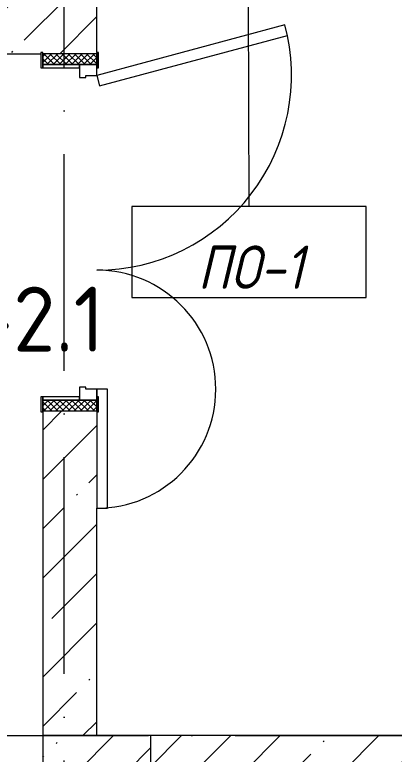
# Model space of a CAD drawing. Header units: millimetres. Extents: x -6467 to 105918, y -7090 to 92481.
# Drawn here: x 93121 to 94875, y 81945 to 85361 of the extents above; entities that cross this region are included whole.
import ezdxf

# ---------------------------------------------------------------- set-up
doc = ezdxf.new("R2010")
doc.units = ezdxf.units.MM
doc.linetypes.add('50_200_ШТРИХ_1Т_ш5_п1_п1_', pattern=[1400, 1000, -200, 0, -200])
for name, color, linetype, lineweight in [('A-DOOR', 7, 'Continuous', 9), ('A-DOOR-2', 7, 'Continuous', 5), ('A-DOOR-FRAM', 7, 'Continuous', 9), ('A-DOOR-FRAM-2', 7, 'Continuous', 5), ('A-FLOR-IDEN', 7, 'Continuous', 9), ('A-WALL', 7, 'Continuous', 5), ('A-WALL-IDEN', 7, 'Continuous', 9), ('S-COLS', 7, 'Continuous', 9), ('S-COLS-1', 7, 'Continuous', 5)]:
    doc.layers.add(name, color=color, linetype=linetype, lineweight=lineweight)
doc.layers.add('Оси-3', color=7, linetype='50_200_ШТРИХ_1Т_ш5_п1_п1_', lineweight=9, true_color=0xaaaaaa)
doc.styles.add('GOST Common', font='GOST_Common.ttf', dxfattribs={"height": 300})
doc.styles.add('GOST Common_I', font='GOST_Common Italic.ttf', dxfattribs={"width": 0.9, "height": 200})
pattern_1 = [(45, (0, 0), (-228.0985, 228.0985), []), (45, (228.1, 0), (-228.0985, 228.0985), [403.225, -80.645, 6.706, -73.939])]

# ---------------------------------------------------------------- blocks, each defined once
blk = doc.blocks.new('110_Дверь_СКБ_2Ст_Внутренняя1 - СОШ_Д-01_Дв_1650_1350_x2100h_Лестничная клетка _из коридора_ EIS60-25230119-АИ_План этажа Радиаторы_2')
at = {"layer": 'A-DOOR-2'}
h = blk.add_hatch(dxfattribs=at)
h.set_pattern_fill('FP_118', color=256, style=0, pattern_type=2)
h.set_pattern_definition([(135, (1501.41, 189.685), (-14.14214, -14.14214), []), (225, (1501.41, 189.685), (14.14214, -14.14214), [])])
h.paths.add_polyline_path([(837.5, 125), (787.5, 125), (787.5, -125), (837.5, -125), (837.5, -19.5)])
at = {"layer": 'A-DOOR-FRAM-2'}
h = blk.add_hatch(dxfattribs=at)
h.set_pattern_fill('FP_119', color=256, style=0, pattern_type=2)
h.set_pattern_definition([(45, (-621.384, 189.685), (-14.1421, 14.1421), []), (135, (-621.384, 189.685), (-14.1421, -14.1421), [])])
h.paths.add_polyline_path([(-762.5, 125), (-812.5, 125), (-812.5, -125), (-762.5, -125), (-762.5, -19.5)])
at = {"layer": 'A-DOOR'}
for p, q in [((-897.1, 1007.3), (-945.4, 994.3)), ((-945.4, 994.3), (-712.5, 125)), ((-664.2, 137.9), (-897.1, 1007.3)), ((1287.5, 175), (737.5, 175)), ((737.5, 175), (737.5, 125)), ((1287.5, 125), (1287.5, 175)), ((-712.5, 125), (-664.2, 137.9)), ((737.5, 125), (1287.5, 125))]:
    blk.add_line(p, q, dxfattribs=at)
at = {"layer": 'A-DOOR-2'}
for centre, radius, end in [((-712.5, 125), 900, 105), ((737.5, 125), 550, 180)]:
    blk.add_arc(centre, radius, 0, end, dxfattribs=at)
at = {"layer": 'A-DOOR-FRAM'}
for p, q in [((-747.5, 133), (-817.5, 133)), ((-817.5, 133), (-817.5, 125)), ((-817.5, 125), (-747.5, 125)), ((-762.5, 125), (-812.5, 125)), ((-812.5, 125), (-812.5, -125)), ((-712.5, 125), (-762.5, 125)), ((-762.5, 125), (-762.5, 45)), ((-762.5, -125), (-762.5, 125)), ((-747.5, 125), (-762.5, 125)), ((-762.5, 125), (-762.5, 124)), ((-762.5, 124), (-747.5, 124)), ((-747.5, 125), (-747.5, 133)), ((-747.5, 124), (-747.5, 125)), ((-712.5, 75), (-712.5, 125)), ((737.5, 125), (737.5, 75)), ((787.5, 125), (737.5, 125)), ((842.5, 133), (772.5, 133)), ((772.5, 133), (772.5, 125)), ((787.5, 125), (772.5, 125)), ((772.5, 125), (772.5, 124)), ((772.5, 125), (842.5, 125)), ((772.5, 124), (787.5, 124)), ((787.5, 45), (787.5, 125)), ((837.5, 125), (787.5, 125)), ((787.5, 125), (787.5, -125)), ((787.5, 124), (787.5, 125)), ((837.5, -125), (837.5, 125)), ((842.5, 125), (842.5, 133)), ((-702.5, 75), (-712.5, 75)), ((-702.5, 45), (-702.5, 75)), ((737.5, 75), (727.5, 75)), ((727.5, 75), (727.5, 45)), ((-762.5, 45), (-702.5, 45)), ((-747.5, 45), (-762.5, 45)), ((-762.5, 45), (-762.5, -125)), ((-747.5, -125), (-747.5, 45)), ((727.5, 45), (787.5, 45)), ((787.5, 45), (772.5, 45)), ((772.5, 45), (772.5, -125)), ((787.5, -125), (787.5, 45)), ((-747.5, -125), (-817.5, -125)), ((-817.5, -125), (-817.5, -133)), ((-817.5, -133), (-747.5, -133)), ((-812.5, -125), (-762.5, -125)), ((-762.5, -125), (-747.5, -125)), ((-747.5, -133), (-747.5, -125)), ((772.5, -125), (787.5, -125)), ((842.5, -125), (772.5, -125)), ((772.5, -125), (772.5, -133)), ((772.5, -133), (842.5, -133)), ((787.5, -125), (837.5, -125)), ((842.5, -133), (842.5, -125))]:
    blk.add_line(p, q, dxfattribs=at)
blk = doc.blocks.new('BSC_Колонна _Прямоугольная - 500х500-V309-АИ_План этажа Радиаторы_2')
at = {"layer": 'S-COLS-1'}
h = blk.add_hatch(dxfattribs=at)
h.set_pattern_fill('FP_205', color=256, style=0, pattern_type=2)
h.set_pattern_definition([(135, (85430.7, -93250), (-228.0985, -228.0985), []), (135, (85430.7, -93021.9), (-228.0985, -228.0985), [403.225, -80.645, 6.706, -73.939])])
h.paths.add_polyline_path([(250, -250), (250, -8), (244.7, -8), (244.7, 0), (249.7, 0), (249.7, 250), (-250, 250), (-250, -250), (116.7, -250)])
for p, q in [((244.7, 250), (-250, 250)), ((-250, 250), (-250, -250)), ((250, -250), (250, -8)), ((-250, -250), (250, -250))]:
    blk.add_line(p, q, dxfattribs=at)
blk = doc.blocks.new('BSC_Колонна _Прямоугольная - 500х500-V369-АИ_План этажа Радиаторы_2')
at = {"layer": 'S-COLS-1'}
h = blk.add_hatch(dxfattribs=at)
h.set_pattern_fill('FP_256', color=256, style=0, pattern_type=2)
h.set_pattern_definition([(135, (81780.7, -93500), (-228.0985, -228.0985), []), (135, (81780.7, -93271.9), (-228.0985, -228.0985), [403.225, -80.645, 6.706, -73.939])])
h.paths.add_polyline_path([(250, 250), (-250, 250), (-250, -250), (250, -250)])
for p, q in [((250, 250), (-250, 250)), ((-250, 250), (-250, -250)), ((250, -250), (250, 250)), ((-250, -250), (250, -250))]:
    blk.add_line(p, q, dxfattribs=at)
blk = doc.blocks.new('AAR_СКБ_Марка_Перекрытия_1 мм - Марка пола-27961726-АИ_План этажа Радиаторы_2')
at = {"layer": 'A-FLOR-IDEN'}
for p, q in [((2.723, 2.101), (-2.69, 2.101)), ((-2.69, 2.101), (-2.69, 0)), ((2.723, 0), (2.723, 2.101)), ((-2.69, 0), (2.723, 0))]:
    blk.add_line(p, q, dxfattribs=at)

msp = doc.modelspace()

# ---------------------------------------------------------------- hatches: boundary and pattern name
at = {"layer": 'A-WALL'}
h = msp.add_hatch(dxfattribs=at)
h.set_pattern_fill('FP_1', color=256, style=0, pattern_type=2)
h.set_pattern_definition(pattern_1)
h.paths.add_polyline_path([(93250, 82030.7), (93500, 82030.7), (93500, 83531), (93250, 83531), (93250, 83081)])
h = msp.add_hatch(dxfattribs=at)
h.set_pattern_fill('FP_1', color=256, style=0, pattern_type=2)
h.set_pattern_definition(pattern_1)
h.paths.add_polyline_path([(100750, 81780.7), (100750, 82030.7), (93750, 82030.7), (93750, 81780.7), (99166.3, 81780.7)])

# ---------------------------------------------------------------- linework, layer by layer
at = {"layer": 'A-FLOR-IDEN'}
msp.add_line((94200, 85430.7), (94203.4, 84475.2), dxfattribs=at)
at = {"layer": 'A-WALL'}
for p, q in [((93250, 83526), (93250, 82030.7)), ((93500, 82030.7), (93500, 83081)), ((100750, 82030.7), (93750, 82030.7))]:
    msp.add_line(p, q, dxfattribs=at)
at = {"layer": 'Оси-3'}
for p, q in [((93350, -5889.7), (93350, 91281)), ((-5267.3, 82030.7), (104718, 82030.7))]:
    msp.add_line(p, q, dxfattribs=at)

# ---------------------------------------------------------------- block references
at = {"layer": 'A-DOOR-2', "rotation": 270}
msp.add_blockref('110_Дверь_СКБ_2Ст_Внутренняя1 - СОШ_Д-01_Дв_1650_1350_x2100h_Лестничная клетка _из коридора_ EIS60-25230119-АИ_План этажа Радиаторы_2', (93375, 84368.5), dxfattribs=at)
at = {"layer": 'A-FLOR-IDEN', "xscale": 199.9999999999999, "yscale": 199.9999999999999, "zscale": 199.9999999999999}
msp.add_blockref('AAR_СКБ_Марка_Перекрытия_1 мм - Марка пола-27961726-АИ_План этажа Радиаторы_2', (94200, 84055), dxfattribs=at)
at = {"layer": 'S-COLS', "rotation": 269.9999999999997}
for name, p in [('BSC_Колонна _Прямоугольная - 500х500-V309-АИ_План этажа Радиаторы_2', (93250, 85430.7)), ('BSC_Колонна _Прямоугольная - 500х500-V369-АИ_План этажа Радиаторы_2', (93500, 81780.7))]:
    msp.add_blockref(name, p, dxfattribs=at)

# ---------------------------------------------------------------- texts
at = {"layer": 'A-FLOR-IDEN', "insert": (94211.1, 84194.8), "char_height": 200, "width": 523.8, "attachment_point": 5, "line_spacing_factor": 1.022766, "style": 'GOST Common_I'}
msp.add_mtext('\\pt180,360,540,720,900,1080,1260,1440,1620,1800,1980,2160,2340,2520,2700,2880,3060,3240,3420,3600,3780,3960,4140,4320,4500,4680,4860,5040,5220,5400,5580,5760;ПО-1', dxfattribs=at)
at = {"layer": 'A-WALL-IDEN', "insert": (92961.1, 84104.7), "char_height": 300, "width": 1190, "attachment_point": 2, "line_spacing_factor": 1.022766, "style": 'GOST Common'}
msp.add_mtext('\\pt80.001,159.999,240,320.001,399.999,480,560.001,639.999,720,800.001,879.999,960,1040.001,1119.999,1200,1280.001,1359.999,1440,1520.001,1599.999,1680,1760.001,1839.999,1920,2000.001,2079.999,2160,2240.001,2319.999,2400,2480.001,2559.999;ЗШ-2.1', dxfattribs=at)

doc.saveas('drawing.dxf')
